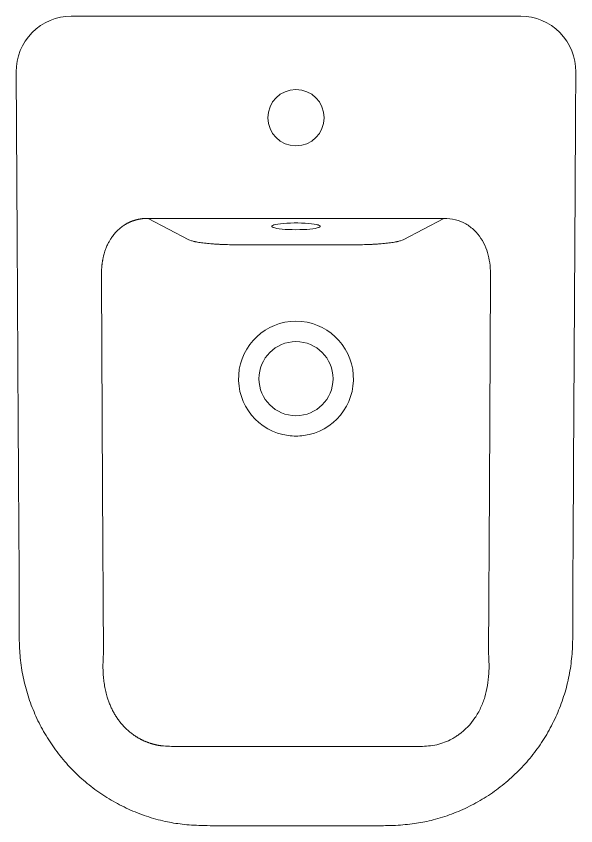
# Model space of a CAD drawing. Header units: millimetres. Extents: x 1778 to 2471, y 1406 to 1876.
# Drawn here: x 1976.048 to 1976.396, y 1422.574 to 1423.077 of the extents above; entities that cross this region are included whole.
import ezdxf

# ---------------------------------------------------------------- set-up
doc = ezdxf.new("R2010")
doc.units = ezdxf.units.MM
doc.layers.add('ARQ_SANITAROS', color=42, linetype='Continuous', lineweight=0)

msp = doc.modelspace()

# ---------------------------------------------------------------- linework, layer by layer
at = {"layer": 'ARQ_SANITAROS'}
for p, q in [((1976.082530900464, 1423.076662834364), (1976.361482545361, 1423.076662834364)), ((1976.130178622528, 1422.951178904253), (1976.155485868082, 1422.937941040474)), ((1976.222006722912, 1422.951178904253), (1976.130178622528, 1422.951178904253)), ((1976.222006722912, 1422.951178904253), (1976.313834823296, 1422.951178904253)), ((1976.313834823296, 1422.951178904253), (1976.288527577742, 1422.937941040474)), ((1976.184480119124, 1422.934816058355), (1976.2595333267, 1422.934816058355)), ((1976.144695281609, 1422.623454775291), (1976.222006722912, 1422.623454775291)), ((1976.299318164215, 1422.623454775291), (1976.222006722912, 1422.623454775291))]:
    msp.add_line(p, q, dxfattribs=at)
at = {"layer": 'ARQ_SANITAROS', "flags": 128}
for points in [[(1976.222006722912, 1422.94414749332), (1976.219716983708, 1422.944171946126), (1976.217480913829, 1422.944244783002), (1976.215350925549, 1422.944364245611), (1976.21337694265, 1422.944527577239), (1976.211605235562, 1422.944730918484), (1976.210077330098, 1422.944969530779), (1976.208829039334, 1422.945237796384), (1976.207889622636, 1422.945529441911), (1976.207281098329, 1422.945837627726), (1976.207017730549, 1422.946155126768), (1976.207105691172, 1422.946474503356), (1976.207542920113, 1422.946788262206), (1976.208319169098, 1422.947089057046), (1976.208340800926, 1422.947095732766)], [(1976.208340800926, 1422.947095732766), (1976.209416241945, 1422.947369839626), (1976.210808424837, 1422.947624008733), (1976.212463086098, 1422.947845648604), (1976.21434144266, 1422.948029514032), (1976.216399466712, 1422.948171328383), (1976.21858892017, 1422.948267768698), (1976.220858484134, 1422.948316555101), (1976.223154961689, 1422.948316555101), (1976.225424525653, 1422.948267768698), (1976.227613979112, 1422.948171328383), (1976.229672003165, 1422.948029514032), (1976.231550359725, 1422.947845648604), (1976.233205020987, 1422.947624008733), (1976.234597203882, 1422.947369839626), (1976.235215169937, 1422.947224448997)], [(1976.235215169937, 1422.947224448997), (1976.235694276728, 1422.947089057046), (1976.236470525713, 1422.946788262206), (1976.236907754652, 1422.946474503356), (1976.236995715275, 1422.946155126768), (1976.236732347495, 1422.945837627726), (1976.236123823188, 1422.945529441911), (1976.235184406488, 1422.945237796384), (1976.233936115728, 1422.944969530779), (1976.232408210263, 1422.944730918484), (1976.230636503174, 1422.944527577239), (1976.228662520276, 1422.944364245611), (1976.226532531995, 1422.944244783002), (1976.224296462116, 1422.944171946126), (1976.222006722912, 1422.94414749332)], [(1976.10129124634, 1422.913772116977), (1976.101963094995, 1422.783273782211), (1976.10249098353, 1422.680739398676)], [(1976.342722199485, 1422.913772116977), (1976.34205035083, 1422.783273782211), (1976.341522462293, 1422.680739398676)]]:
    msp.add_lwpolyline(points, dxfattribs=at)
at = {"layer": 'ARQ_SANITAROS'}
for centre, radius in [((1976.222006722912, 1423.013662834364), 0.0175), ((1976.222006722912, 1422.851662834364), 0.0229999999999998)]:
    msp.add_circle(centre, radius, dxfattribs=at)
for centre, radius, start, end in [((1976.082598550547, 1423.042416713149), 0.0342461880331592, 90.11318245548813, 180.5827103247858), ((1976.361411548116, 1423.042411208303), 0.0342516996427632, 359.4265937238824, 89.88123668673177), ((1976.222006722912, 1422.851662834364), 0.035654052479431, 277.5833032942421, 262.4166967057579)]:
    msp.add_arc(centre, radius, start, end, dxfattribs=at)
for points, knots in [([(1976.04835413359, 1423.042068428922), (1976.048567037852, 1423.005517573331), (1976.049082101496, 1422.917092771688), (1976.049628630489, 1422.809025122244), (1976.050211951246, 1422.731352304601), (1976.050217467848, 1422.702682756166), (1976.050207096524, 1422.69146494792), (1976.050429824952, 1422.684473771401), (1976.050858661359, 1422.678298848329), (1976.051597258812, 1422.672343045531), (1976.052661793566, 1422.666367041599), (1976.054027288417, 1422.66051245815), (1976.055703138248, 1422.654719858327), (1976.057677128358, 1422.649022799576), (1976.059948639066, 1422.643445416647), (1976.062503498464, 1422.638002524044), (1976.065345516233, 1422.63268383454), (1976.068470796923, 1422.627499756284), (1976.071868692906, 1422.622471978775), (1976.075526010067, 1422.617622747691), (1976.079427709074, 1422.612973697033), (1976.08355708395, 1422.608545311977), (1976.087896547799, 1422.604356040875), (1976.092437128131, 1422.60041505406), (1976.097175961849, 1422.596717831093), (1976.102112645027, 1422.593264522116), (1976.107238302066, 1422.590063519082), (1976.112533053678, 1422.58712918115), (1976.117978052152, 1422.584473326591), (1976.12355379698, 1422.582106495986), (1976.129240385487, 1422.580037290018), (1976.135018855538, 1422.578274239583), (1976.140621188344, 1422.576879809543), (1976.146102040505, 1422.575814900582), (1976.151524366369, 1422.575077054381), (1976.157307597161, 1422.57456581818), (1976.163646195935, 1422.574263391816), (1976.17095561567, 1422.574164342107), (1976.182986139125, 1422.574174554532), (1976.200169637608, 1422.574131805934), (1976.214490269118, 1422.574143673579), (1976.222006737273, 1422.574143047992)], [0, 0, 0, 0, 0.1858651282741525, 0.4496498600226559, 0.5495377704249945, 0.5808383742136871, 0.595438346166073, 0.6065768861881646, 0.6163997964285693, 0.6269033634519658, 0.6370777442612972, 0.6472527389924317, 0.6574587113799171, 0.667727537896981, 0.6778978909711173, 0.6880676212038555, 0.6982885543752229, 0.7085488230091959, 0.7188349197411532, 0.7291322141723368, 0.7394203717975545, 0.7496837192826452, 0.7599077199590983, 0.7700772484175344, 0.7802425319174663, 0.7904574459480735, 0.8006987683303922, 0.8109578231976045, 0.8212256367290223, 0.8314907391095928, 0.8417452870943687, 0.851982647973667, 0.8621976742303056, 0.8710886713400139, 0.8803608707581565, 0.8900108924268707, 0.9006026680042896, 0.9126215038252444, 0.9271791474034259, 0.9617785827866754, 1, 1, 1, 1]), ([(1976.22200671376, 1422.574143048006), (1976.225991625895, 1422.574140570595), (1976.237727141901, 1422.574133274648), (1976.253304528429, 1422.574148767559), (1976.268218569933, 1422.574176607292), (1976.27759233849, 1422.574181818445), (1976.285119378932, 1422.574465421697), (1976.291138264588, 1422.574932571028), (1976.296676018742, 1422.575622311343), (1976.301972218655, 1422.576575086585), (1976.307369176376, 1422.577844519586), (1976.312934190315, 1422.579440488677), (1976.318599800143, 1422.581393504748), (1976.324172992472, 1422.58364494706), (1976.329635481457, 1422.586190177482), (1976.334968337775, 1422.589021606992), (1976.340152126256, 1422.592130392406), (1976.345167517459, 1422.595505972042), (1976.349995610339, 1422.599136587906), (1976.354619873623, 1422.603009555363), (1976.359022514981, 1422.607112395615), (1976.363204169526, 1422.611440966092), (1976.367164191511, 1422.615991049785), (1976.37089896632, 1422.62076087898), (1976.374391696002, 1422.625732596701), (1976.37762600425, 1422.630885929046), (1976.380586884945, 1422.636199140381), (1976.383260991864, 1422.641649738063), (1976.38563790031, 1422.647215020683), (1976.387704439106, 1422.652867719146), (1976.389471328995, 1422.658610160922), (1976.390935883425, 1422.664429442363), (1976.392092749279, 1422.670329062669), (1976.392940345738, 1422.676281410929), (1976.393463472056, 1422.682266007635), (1976.393737611652, 1422.68864583437), (1976.393831663155, 1422.695950919824), (1976.393744277532, 1422.706092420403), (1976.393819619623, 1422.71962533748), (1976.394279252193, 1422.803297793143), (1976.394920900311, 1422.911092517235), (1976.395497804598, 1423.013114230047), (1976.395661532506, 1423.042068428922)], [0, 0, 0, 0, 0.0202634216415011, 0.0596755213181314, 0.0792105160150633, 0.0961039566823362, 0.107336510496081, 0.1175039197783183, 0.1267929919388854, 0.135701610115954, 0.1448539553694812, 0.1549743953564599, 0.1651277115943104, 0.175313298704386, 0.1855256836795024, 0.1957580192563303, 0.2060023700000712, 0.2162483001629951, 0.2264858025633104, 0.2367062249062612, 0.2469064090446623, 0.2570733258867337, 0.2672968221676192, 0.2775655274466901, 0.2878647988657444, 0.2981793140115181, 0.3084899574439579, 0.3187805180703247, 0.3290376339278968, 0.3392482224832058, 0.3493710526433436, 0.3595756772181871, 0.3697479581648165, 0.3799283043125533, 0.3901340408320843, 0.4002823960850829, 0.412393286255853, 0.4272795751966417, 0.4518529359168817, 0.4812082782254414, 0.8527646882949653, 1, 1, 1, 1]), ([(1976.13017862581, 1422.95117890904), (1976.13003781066, 1422.951178892132), (1976.12975562873, 1422.951178858249), (1976.129331390292, 1422.95117122052), (1976.128905565134, 1422.951157869028), (1976.128478190347, 1422.951138127471), (1976.128049335702, 1422.95111200644), (1976.12761906634, 1422.951079330799), (1976.127187452915, 1422.951039975229), (1976.126754568949, 1422.95099380073), (1976.126320491619, 1422.950940671873), (1976.125885301631, 1422.950880452245), (1976.125449083331, 1422.950813005784), (1976.125011924756, 1422.950738196528), (1976.124573917692, 1422.950655888801), (1976.124135157748, 1422.950565947279), (1976.123695744396, 1422.95046823709), (1976.123255781048, 1422.95036262392), (1976.122815375094, 1422.950248974108), (1976.122374637971, 1422.95012715476), (1976.121933685207, 1422.94999703385), (1976.121492636476, 1422.949858480335), (1976.121051615648, 1422.949711364272), (1976.120610750834, 1422.949555556935), (1976.120170174429, 1422.949390930934), (1976.11973002316, 1422.949217360343), (1976.119290438109, 1422.94903472083), (1976.118851564835, 1422.948842889755), (1976.118413553037, 1422.948641746451), (1976.117976558049, 1422.948431171782), (1976.117540735305, 1422.948211050478), (1976.117106261419, 1422.94798126297), (1976.116113976503, 1422.947432316084), (1976.114581528491, 1422.946467167815), (1976.112592597513, 1422.944938004888), (1976.110665546209, 1422.943139959424), (1976.108830569313, 1422.94106048018), (1976.107357558627, 1422.939018033042), (1976.106158303964, 1422.937042969528), (1976.105156289997, 1422.935134246066), (1976.104238266895, 1422.933052543798), (1976.103497775996, 1422.931030343079), (1976.102974788827, 1422.929332237014), (1976.102640377093, 1422.928068573153), (1976.1024499186, 1422.927260755889), (1976.102321351209, 1422.926676440801), (1976.102212151111, 1422.926162903631), (1976.10209539306, 1422.925569116977), (1976.101989033827, 1422.924988148313), (1976.101892792082, 1422.9244206661), (1976.101805957219, 1422.923866937423), (1976.101727940362, 1422.923327298683), (1976.101658134525, 1422.92280203662), (1976.10159595116, 1422.922291420351), (1976.101540813282, 1422.921795694794), (1976.101492153234, 1422.92131508383), (1976.101449431708, 1422.920849791293), (1976.10133293792, 1422.919447277167), (1976.101224499563, 1422.91717260933), (1976.101246810373, 1422.914930743857), (1976.101288935994, 1422.91383232659), (1976.101291245179, 1422.913772115044)], [0, 0, 0, 0, 0.0072224503009456, 0.0144731938358134, 0.021755434191069, 0.0290723335813407, 0.0364270095145863, 0.0438225317251158, 0.0512619193830488, 0.0587481385854327, 0.0662841001310528, 0.0738726575779594, 0.081516605579934, 0.0892186784956961, 0.0969815492623806, 0.1048078285229964, 0.1127000639959808, 0.1206607400736949, 0.1286922776357862, 0.1367970340626145, 0.1449773034335581, 0.1532353168948092, 0.1615732431813081, 0.1699931892776676, 0.1784972012033061, 0.1870872649074911, 0.1957653072606203, 0.2045331971287084, 0.2133927465188148, 0.2223457117839248, 0.2313937948765671, 0.2405386446413194, 0.2497818581370988, 0.2949429748945065, 0.3431477198037383, 0.3945351220716741, 0.4492199201916123, 0.5072972915611662, 0.5446921088256979, 0.5876599954880819, 0.6362086254419037, 0.6801553090709335, 0.7147871249757611, 0.7401029161041744, 0.756101838678563, 0.7627833729283903, 0.7746192660334394, 0.7861244480617277, 0.797299163314585, 0.8081436784728859, 0.8186582853878215, 0.828843304317129, 0.8386990876940859, 0.8482260245370362, 0.8574245456332154, 0.8662951296640194, 0.8748383104819327, 0.8830546858054344, 0.9431569762791793, 0.9968840563535442, 1, 1, 1, 1]), ([(1976.342722200645, 1422.913772115044), (1976.342892957555, 1422.918111488658), (1976.342601510018, 1422.92252057243), (1976.341208271625, 1422.928884621668), (1976.340584787586, 1422.930964090502), (1976.338979420761, 1422.934972056597), (1976.33799730388, 1422.936900930419), (1976.335639195775, 1422.940525532736), (1976.334262354968, 1422.94222152547), (1976.331098881169, 1422.945271697578), (1976.329310767524, 1422.9466251998), (1976.325364360594, 1422.948857548395), (1976.323205737911, 1422.949733917476), (1976.318650250907, 1422.950900369726), (1976.316256897182, 1422.9511884095), (1976.313834820012, 1422.95117890904)], [0, 0, 0, 0, 0.25, 0.25, 0.375, 0.375, 0.5, 0.5, 0.625, 0.625, 0.75, 0.75, 0.875, 0.875, 1, 1, 1, 1]), ([(1976.155485870217, 1422.937941041443), (1976.155912146846, 1422.937718062067), (1976.156462709265, 1422.937502629851), (1976.157469177826, 1422.93719044984), (1976.157834925622, 1422.937088227246), (1976.158429581036, 1422.93693768872), (1976.158635481285, 1422.936887975681), (1976.159062872459, 1422.936789496335), (1976.159284738041, 1422.936740658643), (1976.16042405316, 1422.936500866035), (1976.161436478566, 1422.936321605402), (1976.163102545082, 1422.936071072615), (1976.163682596422, 1422.935990636875), (1976.164892910901, 1422.935836017895), (1976.165525410048, 1422.935761596197), (1976.167485505487, 1422.935549717081), (1976.168858770355, 1422.935425175707), (1976.171015399349, 1422.935262659567), (1976.171750480622, 1422.935212557686), (1976.173253527489, 1422.93512061342), (1976.174023067645, 1422.935078695774), (1976.176372657169, 1422.934966251581), (1976.177962419013, 1422.934910341968), (1976.181186982687, 1422.934835244954), (1976.182821782295, 1422.934816055741), (1976.184480117573, 1422.934816055741)], [0, 0, 0, 0, 0.1249999999999983, 0.1249999999999983, 0.1874999999999974, 0.1874999999999974, 0.2187499999999977, 0.2187499999999977, 0.2499999999999979, 0.2499999999999979, 0.3749999999999991, 0.3749999999999991, 0.4374999999999998, 0.4374999999999998, 0.5000000000000004, 0.5000000000000004, 0.6250000000000006, 0.6250000000000006, 0.6875000000000002, 0.6875000000000002, 0.7500000000000001, 0.7500000000000001, 0.875, 0.875, 1, 1, 1, 1]), ([(1976.288527575606, 1422.937941041443), (1976.288101298978, 1422.937718062067), (1976.287550736558, 1422.937502629851), (1976.286544267998, 1422.93719044984), (1976.286178520202, 1422.937088227246), (1976.285583864789, 1422.93693768872), (1976.285377964539, 1422.936887975681), (1976.284950573363, 1422.936789496335), (1976.284728707783, 1422.936740658643), (1976.283589392664, 1422.936500866035), (1976.282576967258, 1422.936321605402), (1976.280910900741, 1422.936071072615), (1976.280330849402, 1422.935990636875), (1976.279120534922, 1422.935836017895), (1976.278488035775, 1422.935761596197), (1976.276527940336, 1422.935549717081), (1976.275154675468, 1422.935425175707), (1976.272998046474, 1422.935262659567), (1976.272262965203, 1422.935212557686), (1976.270759918335, 1422.93512061342), (1976.269990378179, 1422.935078695774), (1976.267640788655, 1422.934966251581), (1976.266051026809, 1422.934910341968), (1976.262826463135, 1422.934835244954), (1976.261191663527, 1422.934816055741), (1976.259533328249, 1422.934816055741)], [0, 0, 0, 0, 0.1249999999999983, 0.1249999999999983, 0.1874999999999974, 0.1874999999999974, 0.2187499999999977, 0.2187499999999977, 0.2499999999999979, 0.2499999999999979, 0.3749999999999991, 0.3749999999999991, 0.4374999999999998, 0.4374999999999998, 0.5000000000000004, 0.5000000000000004, 0.6250000000000006, 0.6250000000000006, 0.6875000000000002, 0.6875000000000002, 0.7500000000000001, 0.7500000000000001, 0.875, 0.875, 1, 1, 1, 1]), ([(1976.102490805571, 1422.680773317455), (1976.102481102257, 1422.680604289903), (1976.10246131578, 1422.680259618081), (1976.102432278782, 1422.67973531471), (1976.102403230522, 1422.67919314556), (1976.102374458354, 1422.678633316472), (1976.102346154615, 1422.678055779658), (1976.10231853943, 1422.677460580449), (1976.102291868711, 1422.67684770663), (1976.102266265388, 1422.676217340747), (1976.102245461183, 1422.675651637986), (1976.102219788539, 1422.674933500351), (1976.102193106569, 1422.674227135168), (1976.102191306048, 1422.673128065682), (1976.102205057103, 1422.671835225221), (1976.102252319374, 1422.670228868001), (1976.102371941728, 1422.667824813476), (1976.102639258762, 1422.664732314219), (1976.103174554096, 1422.660993134908), (1976.103896181905, 1422.657446224447), (1976.104618896657, 1422.654748907425), (1976.105227294908, 1422.652826783606), (1976.105647291371, 1422.651606470795), (1976.106096575058, 1422.65040118852), (1976.1065751738, 1422.649211788896), (1976.107083047265, 1422.648039159043), (1976.107620104999, 1422.64688419494), (1976.108186200221, 1422.645747804005), (1976.108781130381, 1422.644630899843), (1976.109404636262, 1422.643534398914), (1976.110056401809, 1422.642459216577), (1976.110736054154, 1422.64140626321), (1976.111443163952, 1422.640376440255), (1976.112177246051, 1422.639370636292), (1976.112937760345, 1422.638389723004), (1976.113724113429, 1422.63743455174), (1976.114535658764, 1422.636505948113), (1976.115371703707, 1422.635604714333), (1976.116231492635, 1422.634731603481), (1976.117114279863, 1422.633887398371), (1976.118019071404, 1422.633072604072), (1976.11894559394, 1422.632288571584), (1976.119890722282, 1422.631533325151), (1976.120539872447, 1422.631054427747), (1976.120863538691, 1422.630815649523)], [0, 0, 0, 0, 0.0088234523375599, 0.0179923057584379, 0.0275100520515901, 0.0373801070478516, 0.0476058283163751, 0.0581905303006236, 0.0691374973207947, 0.0804499947904331, 0.0921312789311117, 0.0997160857715411, 0.11950029770324, 0.1309796048196812, 0.1585490935380682, 0.1888895223142903, 0.2174613855182919, 0.2884059525054108, 0.3567712057520461, 0.4224228545944908, 0.4852371203871184, 0.5087188008862271, 0.5321099018285068, 0.5554094677079381, 0.5786164231288936, 0.6017295787886204, 0.6247476389456913, 0.6476692104116645, 0.6704928130931113, 0.6932168920999664, 0.7158398314239605, 0.7383599691775741, 0.7607756143699709, 0.7830850651815183, 0.8052866286829411, 0.8273786419293077, 0.8493594943426019, 0.8712276512801364, 0.892981678669218, 0.914620268571998, 0.9361422655277932, 0.9575466935039456, 0.9788327832706789, 1, 1, 1, 1]), ([(1976.323149907132, 1422.630815649523), (1976.327031530087, 1422.633626649821), (1976.330416723952, 1422.637182753167), (1976.33440655049, 1422.643081754309), (1976.335572945721, 1422.645150548984), (1976.33761257821, 1422.649495559981), (1976.338473167731, 1422.65175816518), (1976.339869500905, 1422.656364056747), (1976.340415629227, 1422.658722692813), (1976.341244038892, 1422.66358213149), (1976.341522871493, 1422.666081432779), (1976.341751112295, 1422.669874316737), (1976.341796529895, 1422.671149853381), (1976.341817525915, 1422.672761818442), (1976.341819932003, 1422.673085090038), (1976.341820886269, 1422.673571384843), (1976.34182076229, 1422.673733726129), (1976.34181963254, 1422.674058835931), (1976.341815466048, 1422.674141802652), (1976.34180025951, 1422.674696134735), (1976.341786218194, 1422.675137359996), (1976.341708173756, 1422.677333718305), (1976.341621717249, 1422.679059328504), (1976.341522640252, 1422.680773317455)], [0, 0, 0, 0, 0.2500000000000091, 0.2500000000000091, 0.3750000000000124, 0.3750000000000124, 0.5000000000000159, 0.5000000000000159, 0.6250000000000194, 0.6250000000000194, 0.7500000000000226, 0.7500000000000226, 0.8125000000000245, 0.8125000000000245, 0.8281250000000254, 0.8281250000000254, 0.8359375000000259, 0.8359375000000259, 0.8437500000000264, 0.8437500000000264, 0.8750000000000218, 0.8750000000000218, 1, 1, 1, 1]), ([(1976.120863414915, 1422.630815606799), (1976.121031538954, 1422.630694290035), (1976.121366800604, 1422.630452368307), (1976.121876502518, 1422.630100045856), (1976.122389118199, 1422.629756841456), (1976.12290508809, 1422.629423419119), (1976.123424098435, 1422.629099592643), (1976.123946037977, 1422.62878539629), (1976.12447074395, 1422.628480800562), (1976.124998069655, 1422.628185787849), (1976.125527866607, 1422.627900332492), (1976.126059989366, 1422.627624406238), (1976.12659429434, 1422.627357976936), (1976.127130640178, 1422.627101009049), (1976.127668887746, 1422.626853463664), (1976.128208900185, 1422.626615298646), (1976.128750542961, 1422.626386468751), (1976.129293683901, 1422.626166925744), (1976.129838193224, 1422.625956618525), (1976.130383943568, 1422.625755493242), (1976.130930810008, 1422.62556349341), (1976.131478670073, 1422.625380560033), (1976.132027403752, 1422.625206631714), (1976.132576893495, 1422.625041644775), (1976.133127024207, 1422.624885533369), (1976.13367768323, 1422.624738229592), (1976.134228760334, 1422.624599663605), (1976.134780147685, 1422.624469763707), (1976.135331739811, 1422.624348456568), (1976.135883433544, 1422.624235666895), (1976.136435128087, 1422.624131319161), (1976.136986724488, 1422.624035331692), (1976.137538127365, 1422.623947639098), (1976.138089238188, 1422.623868109441), (1976.138639979897, 1422.623796852458), (1976.139190205065, 1422.623733074529), (1976.139557193565, 1422.623697206222), (1976.13974045956, 1422.623679294376)], [0, 0, 0, 0, 0.0311719421729322, 0.0621609897858764, 0.0929689514596643, 0.1235977544692806, 0.1540494441377342, 0.184326183279986, 0.2144302516780844, 0.2443640455683669, 0.2741300771209862, 0.3037309738918221, 0.3331694782266154, 0.3624484465970999, 0.3915708488488867, 0.4205397673409924, 0.449358395957237, 0.478030038970003, 0.5065581097375303, 0.5349461292164618, 0.5631977242721851, 0.5913166257705748, 0.6193066664357211, 0.6471717784595552, 0.674915990850648, 0.7025434265111138, 0.7300582990320624, 0.7574649092001094, 0.7847676412091931, 0.8119709585742423, 0.8390793997452624, 0.8660975734228006, 0.8930301535781202, 0.9198818741837687, 0.9466575236628145, 0.9733619390674199, 1, 1, 1, 1]), ([(1976.304272986262, 1422.623679294376), (1976.305987623117, 1422.62383980913), (1976.307680676442, 1422.624113557445), (1976.311009562254, 1422.62488431232), (1976.312646529907, 1422.625381483515), (1976.315844415785, 1422.626595185814), (1976.31817397945, 1422.627667767062), (1976.320361147429, 1422.628952160283), (1976.321783269307, 1422.629851975667), (1976.322475024326, 1422.630323200525), (1976.323150012975, 1422.630815636501)], [0, 0, 0, 0, 0.25, 0.25, 0.5, 0.5, 0.75, 0.875, 0.875, 1, 1, 1, 1])]:
    msp.add_open_spline(points, degree=3, knots=knots, dxfattribs=at)
for points in [[(1976.217301545757, 1422.816320623833), (1976.218869938143, 1422.816164563971), (1976.222006722912, 1422.815852444249), (1976.225143507681, 1422.816164563971), (1976.226711900067, 1422.816320623833)], [(1976.139740459635, 1422.623679294452), (1976.141415538807, 1422.623524620015), (1976.143070390703, 1422.623452334994), (1976.144695226935, 1422.62345477308)], [(1976.29931821889, 1422.62345477308), (1976.300929406268, 1422.623448619308), (1976.302622383869, 1422.623523627056), (1976.304272986188, 1422.623679294454)]]:
    msp.add_open_spline(points, degree=3, dxfattribs=at)

doc.saveas('drawing.dxf')
